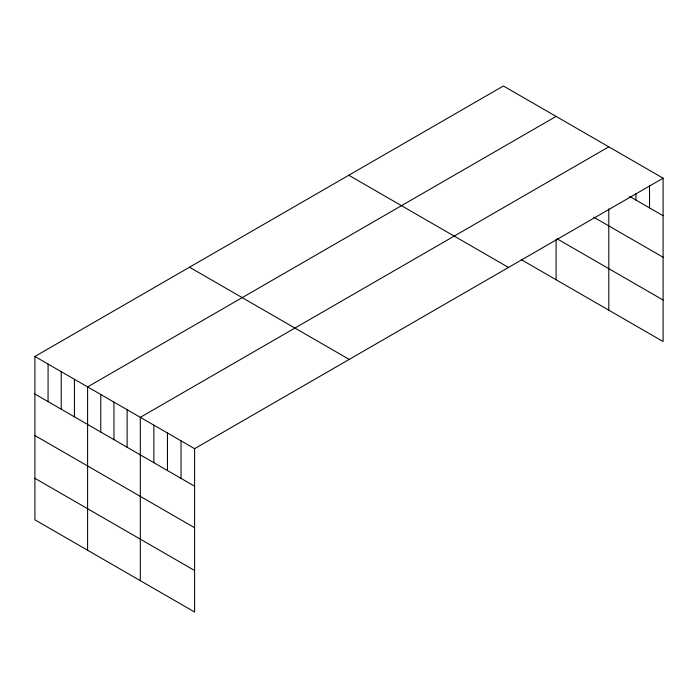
<?xml version="1.0" encoding="UTF-8"?>
<svg xmlns="http://www.w3.org/2000/svg" width="698" height="698" viewBox="0 0 698 698"><rect width="100%" height="100%" fill="white"/><g stroke="black" fill="none" stroke-linecap="round" stroke-linejoin="round"><path stroke-width="1.05" d="M34.9 356.469L194.602 448.674L194.602 612.015L34.9 519.818L34.9 356.469L503.398 85.985L663.1 178.182L663.1 341.531L521.284 259.656M556.097 116.409L87.599 386.893L87.599 550.242M608.804 146.833L140.307 417.325L140.307 580.666M194.602 448.674L663.1 178.182M629.613 196.4L663.1 215.726M593.745 217.2L663.1 257.239M557.039 238.786L663.1 300.018M348.791 175.242L508.493 267.447M189.507 267.212L349.209 359.409M34.9 394.012L194.602 486.209M34.9 435.526L194.602 527.732M34.9 478.296L194.602 570.502M649.524 185.363L649.524 207.891M635.948 193.616L635.948 200.056M608.804 208.859L608.804 310.182M556.097 239.309L556.097 279.758M181.026 440.831L181.026 478.374M167.45 432.996L167.45 470.539M153.874 425.161L153.874 462.704M127.123 409.717L127.123 447.261M113.948 402.109L113.948 439.653M100.774 394.501L100.774 432.045M74.424 379.293L74.424 416.828M61.25 371.685L61.25 409.229M48.075 364.077L48.075 401.62"/></g></svg>
